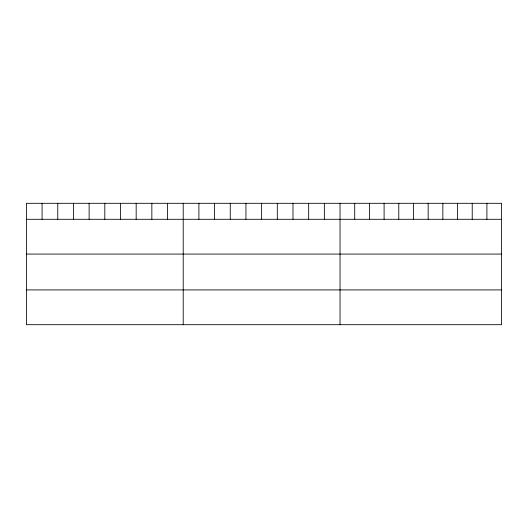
<?xml version="1.0" encoding="UTF-8"?>
<svg xmlns="http://www.w3.org/2000/svg" width="528" height="528" viewBox="0 0 528 528"><rect width="100%" height="100%" fill="white"/><g stroke="black" fill="none" stroke-linecap="round" stroke-linejoin="round"><path stroke-width="0.79" d="M501.6 219.292L501.6 324.694L26.4 324.694L26.4 203.306L501.6 203.306L501.6 219.292L26.4 219.292M26.4 254.074L501.6 254.074M26.4 289.912L501.6 289.912M486.915 203.306L486.915 219.292M472.223 203.306L472.223 219.292M457.538 203.306L457.538 219.292M442.847 203.306L442.847 219.292M428.162 203.306L428.162 219.292M413.47 203.306L413.47 219.292M398.785 203.306L398.785 219.292M384.094 203.306L384.094 219.292M369.409 203.306L369.409 219.292M354.717 203.306L354.717 219.292M340.032 203.306L340.032 324.694M324.35 203.306L324.35 219.292M308.669 203.306L308.669 219.292M292.987 203.306L292.987 219.292M277.306 203.306L277.306 219.292M261.624 203.306L261.624 219.292M245.942 203.306L245.942 219.292M230.261 203.306L230.261 219.292M214.579 203.306L214.579 219.292M198.898 203.306L198.898 219.292M183.216 203.306L183.216 324.694M167.534 203.306L167.534 219.292M151.853 203.306L151.853 219.292M136.171 203.306L136.171 219.292M120.49 203.306L120.49 219.292M104.808 203.306L104.808 219.292M89.126 203.306L89.126 219.292M73.445 203.306L73.445 219.292M57.763 203.306L57.763 219.292M42.082 203.306L42.082 219.292"/></g></svg>
